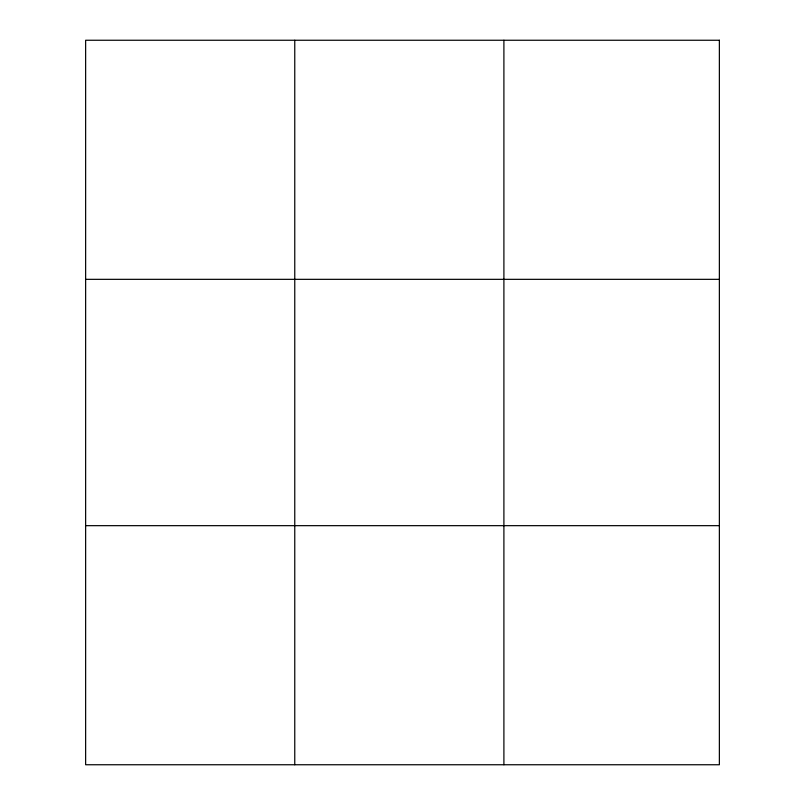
<?xml version="1.0" encoding="UTF-8"?>
<svg xmlns="http://www.w3.org/2000/svg" width="805" height="805" viewBox="0 0 805 805"><rect width="100%" height="100%" fill="white"/><g stroke="black" fill="none" stroke-linecap="round" stroke-linejoin="round"><path stroke-width="1.21" d="M294.761 40.25L294.761 764.75M503.9 40.25L503.9 764.75M85.632 279.335L719.368 279.335M85.632 525.665L719.368 525.665M719.368 40.25L719.368 764.75L85.632 764.75L85.632 40.25L719.368 40.25"/></g></svg>
